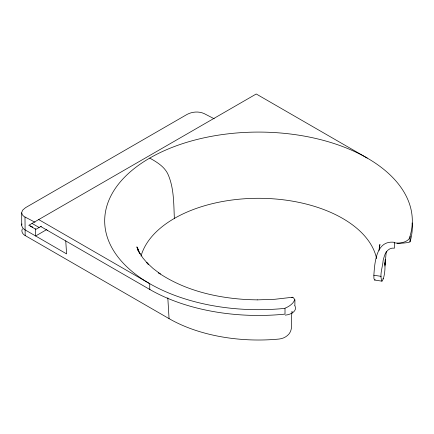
<?xml version="1.0" encoding="UTF-8"?>
<svg xmlns="http://www.w3.org/2000/svg" width="434" height="434" viewBox="0 0 434 434"><rect width="100%" height="100%" fill="white"/><g stroke="black" fill="none" stroke-linecap="round" stroke-linejoin="round"><path stroke-width="0.65" d="M65.746 240.816L66.586 253.89L24.244 229.396L22.454 227.6L21.716 225.582L21.705 212.552L22.617 210.17L25.525 207.674L187.038 114.43C192.219 111.668 198.81 111.131 204.202 113.616L214.217 118.786M21.7 225.159L21.917 223.884M384.98 266.015L385.273 259.418L385.061 264.409L386.293 251.378M381.947 281.178C379.278 275.134 382.696 267.17 383.097 260.742A79.134 62.409 24.9 0 1 383.515 258.995A57.272 45.169 24.9 0 1 384.356 256.196C385.538 251.655 389.32 247.331 394.457 248.161L394.457 242.324C376.121 239.845 374.737 262.51 373.864 275.232L373.924 278.53L374.575 280.028L381.996 281.172L383.314 278.823A126.489 73.026 0 0 0 384.79 262.906M379.007 250.472L379.924 244.451L379.159 249.208M22.351 228.886C20.93 231.436 22.801 234.387 25.156 235.548L169.059 318.627A126.489 73.026 0 0 0 278.997 339.052C282.881 338.683 286.673 336.833 289.142 333.779C293.558 327.995 290.503 320.042 291.887 313.402A79.134 16.725 81.2 0 1 292.001 311.834M375.188 279.724L374.688 280.055M291.822 297.648L292.245 297.279L293.2 297.485L294.93 299.786L294.881 305.547M41.387 226.179L35.838 229.385L30.299 226L32.349 227.042M46.726 229.575L35.599 236.004L35.599 228.604M47.425 230.378L47.745 230.194M150.055 289.261L149.735 289.445L40.769 226.532M292.7 297.236L274.939 299.27L257.221 299.878M257.248 299.872L248.384 299.644C216.995 298.017 184.955 290.65 158.594 272.883L160.287 273.968L153.104 268.494L146.654 262.483L148.352 264.382L142.889 257.98L138.462 251.156L140.073 253.906L136.856 246.848L138.05 250.483M373.864 275.232L381.123 276.355M382.859 278.753L383.314 278.823M32.273 227.02L28.752 225.322L256.234 93.988L367.262 158.095M21.7 212.866L22.313 214.792L23.93 216.436L35.008 222.251M38.702 219.577L149.735 283.684L149.735 289.445A153.815 88.807 0 0 0 285.008 314.124L285.008 308.362A153.815 88.807 0 0 1 104.941 226.011A153.815 88.807 0 0 1 267.377 132.229A153.815 88.807 0 0 1 410.016 236.188L410.016 241.955A153.815 88.807 0 0 0 412.181 222.913M32.051 223.418L39.109 227.492M149.735 158.095C156.886 162.11 164.529 166.629 168.05 174.43C174.077 188.204 173.665 203.687 174.365 218.416M138.392 250.836L137.518 247.592L137.925 250.255M167.822 297.822L169.059 318.627M25.156 235.548L24.993 217.076M294.778 305.655A12.364 7.139 0 0 1 285.312 315.133M294.594 299.856A12.429 6.364 -22.6 0 1 284.959 308.211M409.777 241.955A12.364 1.438 -1.6 0 1 396.991 243.398M410.168 236.194A12.429 7.177 0 0 1 394.229 242.78M292.001 311.84A57.272 12.103 81.2 0 1 292.028 311.498M141.023 256.103A118.981 68.697 0 0 1 260.698 198.305A118.981 68.697 0 0 1 376.598 258.615"/></g></svg>
